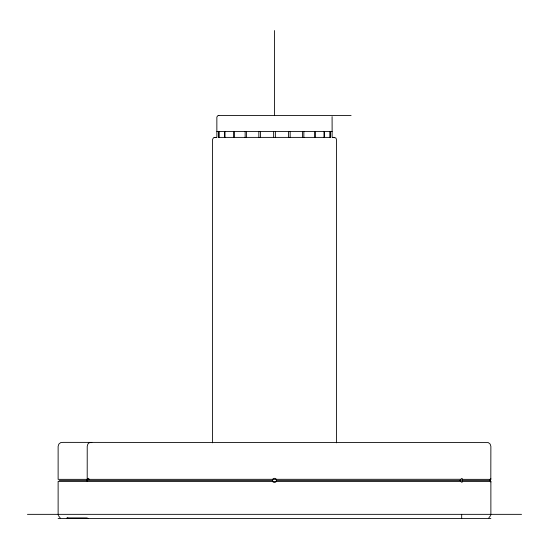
<?xml version="1.0" encoding="UTF-8"?>
<svg xmlns="http://www.w3.org/2000/svg" width="549" height="549" viewBox="0 0 549 549"><rect width="100%" height="100%" fill="white"/><g stroke="black" fill="none" stroke-linecap="round" stroke-linejoin="round"><path stroke-width="0.82" d="M461.949 480.375L489.77 480.375L490.813 479.346L490.875 446.406L490.182 444.12L488.336 442.604L63.046 442.37L60.665 442.604L58.818 444.12L58.125 446.406L58.125 479.346L461.002 479.277A1.873 1.002 -90 0 1 462.622 479.277L461.949 480.375L462.622 481.473A1.873 1.002 -90 0 1 461.002 481.473L459.938 480.375L276.188 480.375M490.875 478.769L489.976 480.114M490.875 514.344L490.875 481.974L489.886 480.547M87.202 479.346L87.497 478.707A2.086 1.119 -90 0 1 88.801 478.707L89.096 479.346M490.737 515.408L488.816 517.913M459.938 480.375L460.982 479.346M351.099 115.516L218.001 115.516L216.855 117.006L216.855 137.593M216.471 137.387L213.561 137.662L212.532 139.446L212.532 442.83M333.874 137.456L335.864 137.991L336.468 139.446L336.468 442.83M216.855 131.417L332.145 131.417M218.797 137.387L330.203 137.387M332.529 137.387L334.41 137.387M91.841 442.604L89.412 442.604L87.819 444.12L87.222 446.406L87.202 481.404M462.642 479.346L490.813 479.346M59.155 480.375L272.812 480.375M460.982 481.404L58.125 481.404L58.125 514.344M462.642 481.404L490.813 481.411L490.861 482.015M27.45 514.344L521.55 514.344M58.125 518.462L490.875 518.462M218.399 115.462L218.797 115.516M214.59 137.387L215.126 137.456M68.913 518.462L66.916 517.913L86.694 517.913L88.499 518.462M60.184 517.913L58.263 515.408M490.813 481.411L489.77 480.375M332.09 116.608L332.145 137.593M461.682 514.344L461.682 518.462M330.203 131.417L330.203 137.593M330.011 131.417L330.011 137.593M324.562 131.417L324.562 137.593M323.992 131.417L323.992 137.593M315.586 131.417L315.586 137.593M314.577 131.417L314.577 137.593M303.851 131.417L303.851 137.593M302.472 131.417L302.472 137.593M290.147 131.417L290.147 137.593M288.506 131.417L288.506 137.593M275.365 131.417L275.365 137.593M274.5 30.538L274.5 115.324M273.635 131.417L273.635 137.593M260.494 131.417L260.494 137.593M258.853 131.417L258.853 137.593M246.528 131.417L246.528 137.593M245.149 131.417L245.149 137.593M234.423 131.417L234.423 137.593M233.414 131.417L233.414 137.593M225.008 131.417L225.008 137.593M224.438 131.417L224.438 137.593M218.989 131.417L218.989 137.593M218.797 131.417L218.797 137.593M273.045 481.83A2.059 2.059 0 0 0 276.49 480.91A2.059 2.059 0 0 0 273.965 478.385A2.059 2.059 0 0 0 273.045 481.83"/></g></svg>
